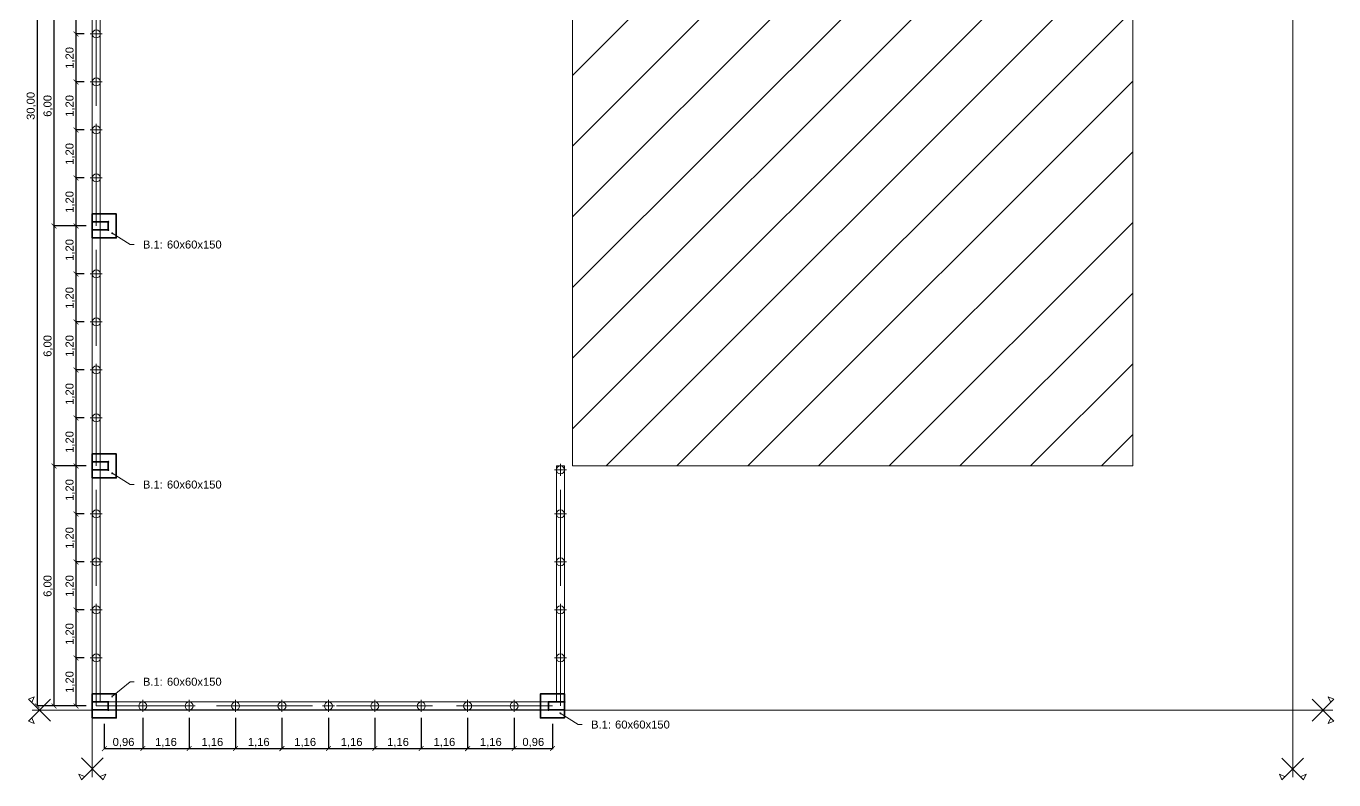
# Model space of a CAD drawing. Header units: millimetres. Extents: x 11 to 1331, y -149 to 22.
# Drawn here: x 663.71 to 696.39, y -15.54 to 3.31 of the extents above; entities that cross this region are included whole.
import ezdxf
from ezdxf import colors
from ezdxf.entities.mleader import LeaderData, LeaderLine
from ezdxf.math import Vec2, Vec3

# ---------------------------------------------------------------- set-up
doc = ezdxf.new("R2010")
doc.units = ezdxf.units.MM
doc.header["$LTSCALE"] = 0.1
doc.header["$MEASUREMENT"] = 0
doc.header["$PDMODE"] = 3
doc.header["$PDSIZE"] = 0.1
doc.linetypes.add('ACAD_ISO02W100', pattern=[15, 12, -3])
doc.layers.get('DEFPOINTS').update_dxf_attribs({"color": 1})
for name, color, linetype, lineweight in [('00_EST_Columna', 3, 'Continuous', 35), ('00_EST_Cotas', 6, 'Continuous', 9), ('00_EST_EJE VIGA ENCADENADO', 4, 'ACAD_ISO02W100', 9), ('00_EST_Ejes', 1, 'Continuous', 9), ('00_EST_FUNDACION', 2, 'Continuous', 35), ('00_EST_MAMPOSTERIA', 7, 'Continuous', 20), ('00_EST_PILOTINES', 2, 'Continuous', 20), ('00_EST_TEXTO', 6, 'Continuous', 9)]:
    doc.layers.add(name, color=color, linetype=linetype, lineweight=lineweight)
doc.layers.add('00_EST_EXISTENTE', color=8, linetype='Continuous', lineweight=20, transparency=0.5)
doc.styles.add('Arial20', font='arial.ttf', dxfattribs={"height": 0.2})
doc.dimstyles.new('Cota 1-100-Andres', dxfattribs={"dimtxt": 0.2, "dimasz": 0.12, "dimexe": 0.012, "dimexo": 0.15, "dimgap": 0.025, "dimtad": 1, "dimzin": 0, "dimtxsty": 'Arial20', "dimblk1": 'ARCHTICK', "dimblk2": 'ARCHTICK', "dimsah": 1, "dimcen": 0.09, "dimclrd": 256, "dimclre": 256, "dimclrt": 256, "dimazin": 0, "dimtfac": 1, "dimtofl": 0, "dimtmove": 0, "dimatfit": 3, "dimldrblk": 'ARCHTICK', "dimfxl": 1, "dimtolj": 1, "dimtzin": 0, "dimarcsym": 0})

# ---------------------------------------------------------------- blocks, each defined once
blk = doc.blocks.new('Columna')
at = {"layer": '00_EST_Columna'}
blk.add_lwpolyline([(665.363, -13.588), (665.763, -13.588), (665.763, -13.788), (665.363, -13.788)], close=True, dxfattribs=at)
for centre in [(665.363, -13.588), (665.763, -13.588), (665.363, -13.788), (665.763, -13.788)]:
    blk.add_circle(centre, 0.01, dxfattribs=at)
blk = doc.blocks.new('_DotSmall')
at = {"color": 0, "linetype": 'ByBlock', "const_width": 0.5}
blk.add_lwpolyline([(-0.0625, 0, 1), (0.0625, 0, 1)], format="xyb", close=True, dxfattribs=at)
blk = doc.blocks.new('_ARCHTICK')
at = {"color": 0, "linetype": 'ByBlock', "const_width": 0.15}
blk.add_lwpolyline([(-0.5, -0.5), (0.5, 0.5)], dxfattribs=at)
blk = doc.blocks.new('*D148')
at = {"layer": '00_EST_Cotas', "lineweight": -2, "transparency": 16777216}
for p, q in [((666.623, -13.988), (666.623, -14.764)), ((665.663, -14.138), (665.663, -14.764)), ((665.663, -14.752), (666.623, -14.752))]:
    blk.add_line(p, q, dxfattribs=at)
at = {"layer": 'DEFPOINTS', "color": 0, "transparency": 16777216}
for p in [(665.663, -13.988), (666.623, -13.838), (666.623, -14.752)]:
    blk.add_point(p, dxfattribs=at)
at = {"layer": '00_EST_Cotas', "lineweight": -2, "transparency": 16777216, "xscale": 0.12, "yscale": 0.12, "zscale": 0.12, "rotation": 180}
blk.add_blockref('_ARCHTICK', (665.663, -14.752), dxfattribs=at)
at = {"layer": '00_EST_Cotas', "lineweight": -2, "transparency": 16777216, "xscale": 0.12, "yscale": 0.12, "zscale": 0.12}
blk.add_blockref('_ARCHTICK', (666.623, -14.752), dxfattribs=at)
at = {"layer": '00_EST_Cotas', "transparency": 16777216, "insert": (666.143, -14.606), "char_height": 0.2, "attachment_point": 5, "style": 'Arial20'}
blk.add_mtext('\\A1;0,96', dxfattribs=at)
blk = doc.blocks.new('*D149')
at = {"layer": '00_EST_Cotas', "lineweight": -2, "transparency": 16777216}
for p, q in [((666.623, -13.988), (666.623, -14.764)), ((667.783, -13.988), (667.783, -14.764)), ((666.623, -14.752), (667.783, -14.752))]:
    blk.add_line(p, q, dxfattribs=at)
at = {"layer": 'DEFPOINTS', "color": 0, "transparency": 16777216}
for p in [(666.623, -13.838), (667.783, -13.838), (667.783, -14.752)]:
    blk.add_point(p, dxfattribs=at)
at = {"layer": '00_EST_Cotas', "lineweight": -2, "transparency": 16777216, "xscale": 0.12, "yscale": 0.12, "zscale": 0.12, "rotation": 180}
blk.add_blockref('_ARCHTICK', (666.623, -14.752), dxfattribs=at)
at = {"layer": '00_EST_Cotas', "lineweight": -2, "transparency": 16777216, "xscale": 0.12, "yscale": 0.12, "zscale": 0.12}
blk.add_blockref('_ARCHTICK', (667.783, -14.752), dxfattribs=at)
at = {"layer": '00_EST_Cotas', "transparency": 16777216, "insert": (667.203, -14.606), "char_height": 0.2, "attachment_point": 5, "style": 'Arial20'}
blk.add_mtext('\\A1;1,16', dxfattribs=at)
blk = doc.blocks.new('*D150')
at = {"layer": '00_EST_Cotas', "lineweight": -2, "transparency": 16777216}
for p, q in [((667.783, -13.988), (667.783, -14.764)), ((668.943, -13.988), (668.943, -14.764)), ((667.783, -14.752), (668.943, -14.752))]:
    blk.add_line(p, q, dxfattribs=at)
at = {"layer": 'DEFPOINTS', "color": 0, "transparency": 16777216}
for p in [(667.783, -13.838), (668.943, -13.838), (668.943, -14.752)]:
    blk.add_point(p, dxfattribs=at)
at = {"layer": '00_EST_Cotas', "lineweight": -2, "transparency": 16777216, "xscale": 0.12, "yscale": 0.12, "zscale": 0.12, "rotation": 180}
blk.add_blockref('_ARCHTICK', (667.783, -14.752), dxfattribs=at)
at = {"layer": '00_EST_Cotas', "lineweight": -2, "transparency": 16777216, "xscale": 0.12, "yscale": 0.12, "zscale": 0.12}
blk.add_blockref('_ARCHTICK', (668.943, -14.752), dxfattribs=at)
at = {"layer": '00_EST_Cotas', "transparency": 16777216, "insert": (668.363, -14.606), "char_height": 0.2, "attachment_point": 5, "style": 'Arial20'}
blk.add_mtext('\\A1;1,16', dxfattribs=at)
blk = doc.blocks.new('*D151')
at = {"layer": '00_EST_Cotas', "lineweight": -2, "transparency": 16777216}
for p, q in [((668.943, -13.988), (668.943, -14.764)), ((670.103, -13.988), (670.103, -14.764)), ((668.943, -14.752), (670.103, -14.752))]:
    blk.add_line(p, q, dxfattribs=at)
at = {"layer": 'DEFPOINTS', "color": 0, "transparency": 16777216}
for p in [(668.943, -13.838), (670.103, -13.838), (670.103, -14.752)]:
    blk.add_point(p, dxfattribs=at)
at = {"layer": '00_EST_Cotas', "lineweight": -2, "transparency": 16777216, "xscale": 0.12, "yscale": 0.12, "zscale": 0.12, "rotation": 180}
blk.add_blockref('_ARCHTICK', (668.943, -14.752), dxfattribs=at)
at = {"layer": '00_EST_Cotas', "lineweight": -2, "transparency": 16777216, "xscale": 0.12, "yscale": 0.12, "zscale": 0.12}
blk.add_blockref('_ARCHTICK', (670.103, -14.752), dxfattribs=at)
at = {"layer": '00_EST_Cotas', "transparency": 16777216, "insert": (669.523, -14.606), "char_height": 0.2, "attachment_point": 5, "style": 'Arial20'}
blk.add_mtext('\\A1;1,16', dxfattribs=at)
blk = doc.blocks.new('*D152')
at = {"layer": '00_EST_Cotas', "lineweight": -2, "transparency": 16777216}
for p, q in [((670.103, -13.988), (670.103, -14.764)), ((671.263, -13.988), (671.263, -14.764)), ((670.103, -14.752), (671.263, -14.752))]:
    blk.add_line(p, q, dxfattribs=at)
at = {"layer": 'DEFPOINTS', "color": 0, "transparency": 16777216}
for p in [(670.103, -13.838), (671.263, -13.838), (671.263, -14.752)]:
    blk.add_point(p, dxfattribs=at)
at = {"layer": '00_EST_Cotas', "lineweight": -2, "transparency": 16777216, "xscale": 0.12, "yscale": 0.12, "zscale": 0.12, "rotation": 180}
blk.add_blockref('_ARCHTICK', (670.103, -14.752), dxfattribs=at)
at = {"layer": '00_EST_Cotas', "lineweight": -2, "transparency": 16777216, "xscale": 0.12, "yscale": 0.12, "zscale": 0.12}
blk.add_blockref('_ARCHTICK', (671.263, -14.752), dxfattribs=at)
at = {"layer": '00_EST_Cotas', "transparency": 16777216, "insert": (670.683, -14.606), "char_height": 0.2, "attachment_point": 5, "style": 'Arial20'}
blk.add_mtext('\\A1;1,16', dxfattribs=at)
blk = doc.blocks.new('*D153')
at = {"layer": '00_EST_Cotas', "lineweight": -2, "transparency": 16777216}
for p, q in [((671.263, -13.988), (671.263, -14.764)), ((672.423, -13.988), (672.423, -14.764)), ((671.263, -14.752), (672.423, -14.752))]:
    blk.add_line(p, q, dxfattribs=at)
at = {"layer": 'DEFPOINTS', "color": 0, "transparency": 16777216}
for p in [(671.263, -13.838), (672.423, -13.838), (672.423, -14.752)]:
    blk.add_point(p, dxfattribs=at)
at = {"layer": '00_EST_Cotas', "lineweight": -2, "transparency": 16777216, "xscale": 0.12, "yscale": 0.12, "zscale": 0.12, "rotation": 180}
blk.add_blockref('_ARCHTICK', (671.263, -14.752), dxfattribs=at)
at = {"layer": '00_EST_Cotas', "lineweight": -2, "transparency": 16777216, "xscale": 0.12, "yscale": 0.12, "zscale": 0.12}
blk.add_blockref('_ARCHTICK', (672.423, -14.752), dxfattribs=at)
at = {"layer": '00_EST_Cotas', "transparency": 16777216, "insert": (671.843, -14.606), "char_height": 0.2, "attachment_point": 5, "style": 'Arial20'}
blk.add_mtext('\\A1;1,16', dxfattribs=at)
blk = doc.blocks.new('*D154')
at = {"layer": '00_EST_Cotas', "lineweight": -2, "transparency": 16777216}
for p, q in [((672.423, -13.988), (672.423, -14.764)), ((673.583, -13.988), (673.583, -14.764)), ((672.423, -14.752), (673.583, -14.752))]:
    blk.add_line(p, q, dxfattribs=at)
at = {"layer": 'DEFPOINTS', "color": 0, "transparency": 16777216}
for p in [(672.423, -13.838), (673.583, -13.838), (673.583, -14.752)]:
    blk.add_point(p, dxfattribs=at)
at = {"layer": '00_EST_Cotas', "lineweight": -2, "transparency": 16777216, "xscale": 0.12, "yscale": 0.12, "zscale": 0.12, "rotation": 180}
blk.add_blockref('_ARCHTICK', (672.423, -14.752), dxfattribs=at)
at = {"layer": '00_EST_Cotas', "lineweight": -2, "transparency": 16777216, "xscale": 0.12, "yscale": 0.12, "zscale": 0.12}
blk.add_blockref('_ARCHTICK', (673.583, -14.752), dxfattribs=at)
at = {"layer": '00_EST_Cotas', "transparency": 16777216, "insert": (673.003, -14.606), "char_height": 0.2, "attachment_point": 5, "style": 'Arial20'}
blk.add_mtext('\\A1;1,16', dxfattribs=at)
blk = doc.blocks.new('*D155')
at = {"layer": '00_EST_Cotas', "lineweight": -2, "transparency": 16777216}
for p, q in [((673.583, -13.988), (673.583, -14.764)), ((674.743, -13.988), (674.743, -14.764)), ((673.583, -14.752), (674.743, -14.752))]:
    blk.add_line(p, q, dxfattribs=at)
at = {"layer": 'DEFPOINTS', "color": 0, "transparency": 16777216}
for p in [(673.583, -13.838), (674.743, -13.838), (674.743, -14.752)]:
    blk.add_point(p, dxfattribs=at)
at = {"layer": '00_EST_Cotas', "lineweight": -2, "transparency": 16777216, "xscale": 0.12, "yscale": 0.12, "zscale": 0.12, "rotation": 180}
blk.add_blockref('_ARCHTICK', (673.583, -14.752), dxfattribs=at)
at = {"layer": '00_EST_Cotas', "lineweight": -2, "transparency": 16777216, "xscale": 0.12, "yscale": 0.12, "zscale": 0.12}
blk.add_blockref('_ARCHTICK', (674.743, -14.752), dxfattribs=at)
at = {"layer": '00_EST_Cotas', "transparency": 16777216, "insert": (674.163, -14.606), "char_height": 0.2, "attachment_point": 5, "style": 'Arial20'}
blk.add_mtext('\\A1;1,16', dxfattribs=at)
blk = doc.blocks.new('*D156')
at = {"layer": '00_EST_Cotas', "lineweight": -2, "transparency": 16777216}
for p, q in [((674.743, -13.988), (674.743, -14.764)), ((675.903, -13.988), (675.903, -14.764)), ((674.743, -14.752), (675.903, -14.752))]:
    blk.add_line(p, q, dxfattribs=at)
at = {"layer": 'DEFPOINTS', "color": 0, "transparency": 16777216}
for p in [(674.743, -13.838), (675.903, -13.838), (675.903, -14.752)]:
    blk.add_point(p, dxfattribs=at)
at = {"layer": '00_EST_Cotas', "lineweight": -2, "transparency": 16777216, "xscale": 0.12, "yscale": 0.12, "zscale": 0.12, "rotation": 180}
blk.add_blockref('_ARCHTICK', (674.743, -14.752), dxfattribs=at)
at = {"layer": '00_EST_Cotas', "lineweight": -2, "transparency": 16777216, "xscale": 0.12, "yscale": 0.12, "zscale": 0.12}
blk.add_blockref('_ARCHTICK', (675.903, -14.752), dxfattribs=at)
at = {"layer": '00_EST_Cotas', "transparency": 16777216, "insert": (675.323, -14.606), "char_height": 0.2, "attachment_point": 5, "style": 'Arial20'}
blk.add_mtext('\\A1;1,16', dxfattribs=at)
blk = doc.blocks.new('*D157')
at = {"layer": '00_EST_Cotas', "lineweight": -2, "transparency": 16777216}
for p, q in [((675.903, -13.988), (675.903, -14.764)), ((676.863, -14.138), (676.863, -14.764)), ((675.903, -14.752), (676.863, -14.752))]:
    blk.add_line(p, q, dxfattribs=at)
at = {"layer": 'DEFPOINTS', "color": 0, "transparency": 16777216}
for p in [(675.903, -13.838), (676.863, -13.988), (676.863, -14.752)]:
    blk.add_point(p, dxfattribs=at)
at = {"layer": '00_EST_Cotas', "lineweight": -2, "transparency": 16777216, "xscale": 0.12, "yscale": 0.12, "zscale": 0.12, "rotation": 180}
blk.add_blockref('_ARCHTICK', (675.903, -14.752), dxfattribs=at)
at = {"layer": '00_EST_Cotas', "lineweight": -2, "transparency": 16777216, "xscale": 0.12, "yscale": 0.12, "zscale": 0.12}
blk.add_blockref('_ARCHTICK', (676.863, -14.752), dxfattribs=at)
at = {"layer": '00_EST_Cotas', "transparency": 16777216, "insert": (676.383, -14.606), "char_height": 0.2, "attachment_point": 5, "style": 'Arial20'}
blk.add_mtext('\\A1;0,96', dxfattribs=at)
blk = doc.blocks.new('*D160')
at = {"layer": '00_EST_Cotas', "lineweight": -2, "transparency": 16777216}
for p, q in [((665.163, -12.488), (664.945, -12.488)), ((664.957, -13.688), (664.957, -12.488)), ((665.213, -13.688), (664.945, -13.688))]:
    blk.add_line(p, q, dxfattribs=at)
at = {"layer": 'DEFPOINTS', "color": 0, "transparency": 16777216}
for p in [(664.957, -12.488), (665.313, -12.488), (665.363, -13.688)]:
    blk.add_point(p, dxfattribs=at)
at = {"layer": '00_EST_Cotas', "lineweight": -2, "transparency": 16777216, "xscale": 0.12, "yscale": 0.12, "zscale": 0.12}
for p, rotation in [((664.957, -12.488), 90), ((664.957, -13.688), 270)]:
    blk.add_blockref('_ARCHTICK', p, dxfattribs=dict(at, rotation=rotation))
at = {"layer": '00_EST_Cotas', "transparency": 16777216, "insert": (664.812, -13.088), "char_height": 0.2, "attachment_point": 5, "rotation": 90, "style": 'Arial20'}
blk.add_mtext('\\A1;1,20', dxfattribs=at)
blk = doc.blocks.new('*D161')
at = {"layer": '00_EST_Cotas', "lineweight": -2, "transparency": 16777216}
for p, q in [((665.163, -11.288), (664.945, -11.288)), ((664.957, -12.488), (664.957, -11.288)), ((665.163, -12.488), (664.945, -12.488))]:
    blk.add_line(p, q, dxfattribs=at)
at = {"layer": 'DEFPOINTS', "color": 0, "transparency": 16777216}
for p in [(664.957, -11.288), (665.313, -11.288), (665.313, -12.488)]:
    blk.add_point(p, dxfattribs=at)
at = {"layer": '00_EST_Cotas', "lineweight": -2, "transparency": 16777216, "xscale": 0.12, "yscale": 0.12, "zscale": 0.12}
for p, rotation in [((664.957, -11.288), 90), ((664.957, -12.488), 270)]:
    blk.add_blockref('_ARCHTICK', p, dxfattribs=dict(at, rotation=rotation))
at = {"layer": '00_EST_Cotas', "transparency": 16777216, "insert": (664.812, -11.888), "char_height": 0.2, "attachment_point": 5, "rotation": 90, "style": 'Arial20'}
blk.add_mtext('\\A1;1,20', dxfattribs=at)
blk = doc.blocks.new('*D162')
at = {"layer": '00_EST_Cotas', "lineweight": -2, "transparency": 16777216}
for p, q in [((665.163, -10.088), (664.945, -10.088)), ((664.957, -11.288), (664.957, -10.088)), ((665.163, -11.288), (664.945, -11.288))]:
    blk.add_line(p, q, dxfattribs=at)
at = {"layer": 'DEFPOINTS', "color": 0, "transparency": 16777216}
for p in [(664.957, -10.088), (665.313, -10.088), (665.313, -11.288)]:
    blk.add_point(p, dxfattribs=at)
at = {"layer": '00_EST_Cotas', "lineweight": -2, "transparency": 16777216, "xscale": 0.12, "yscale": 0.12, "zscale": 0.12}
for p, rotation in [((664.957, -10.088), 90), ((664.957, -11.288), 270)]:
    blk.add_blockref('_ARCHTICK', p, dxfattribs=dict(at, rotation=rotation))
at = {"layer": '00_EST_Cotas', "transparency": 16777216, "insert": (664.812, -10.688), "char_height": 0.2, "attachment_point": 5, "rotation": 90, "style": 'Arial20'}
blk.add_mtext('\\A1;1,20', dxfattribs=at)
blk = doc.blocks.new('*D163')
at = {"layer": '00_EST_Cotas', "lineweight": -2, "transparency": 16777216}
for p, q in [((665.163, -8.888), (664.945, -8.888)), ((664.957, -10.088), (664.957, -8.888)), ((665.163, -10.088), (664.945, -10.088))]:
    blk.add_line(p, q, dxfattribs=at)
at = {"layer": 'DEFPOINTS', "color": 0, "transparency": 16777216}
for p in [(664.957, -8.888), (665.313, -8.888), (665.313, -10.088)]:
    blk.add_point(p, dxfattribs=at)
at = {"layer": '00_EST_Cotas', "lineweight": -2, "transparency": 16777216, "xscale": 0.12, "yscale": 0.12, "zscale": 0.12}
for p, rotation in [((664.957, -8.888), 90), ((664.957, -10.088), 270)]:
    blk.add_blockref('_ARCHTICK', p, dxfattribs=dict(at, rotation=rotation))
at = {"layer": '00_EST_Cotas', "transparency": 16777216, "insert": (664.812, -9.488), "char_height": 0.2, "attachment_point": 5, "rotation": 90, "style": 'Arial20'}
blk.add_mtext('\\A1;1,20', dxfattribs=at)
blk = doc.blocks.new('*D164')
at = {"layer": '00_EST_Cotas', "lineweight": -2, "transparency": 16777216}
for p, q in [((665.213, -7.688), (664.945, -7.688)), ((664.957, -8.888), (664.957, -7.688)), ((665.163, -8.888), (664.945, -8.888))]:
    blk.add_line(p, q, dxfattribs=at)
at = {"layer": 'DEFPOINTS', "color": 0, "transparency": 16777216}
for p in [(664.957, -7.688), (665.363, -7.688), (665.313, -8.888)]:
    blk.add_point(p, dxfattribs=at)
at = {"layer": '00_EST_Cotas', "lineweight": -2, "transparency": 16777216, "xscale": 0.12, "yscale": 0.12, "zscale": 0.12}
for p, rotation in [((664.957, -7.688), 90), ((664.957, -8.888), 270)]:
    blk.add_blockref('_ARCHTICK', p, dxfattribs=dict(at, rotation=rotation))
at = {"layer": '00_EST_Cotas', "transparency": 16777216, "insert": (664.812, -8.288), "char_height": 0.2, "attachment_point": 5, "rotation": 90, "style": 'Arial20'}
blk.add_mtext('\\A1;1,20', dxfattribs=at)
blk = doc.blocks.new('*D166')
at = {"layer": '00_EST_Cotas', "lineweight": -2, "transparency": 16777216}
for p, q in [((665.163, -6.488), (664.945, -6.488)), ((664.957, -7.688), (664.957, -6.488)), ((665.213, -7.688), (664.945, -7.688))]:
    blk.add_line(p, q, dxfattribs=at)
at = {"layer": 'DEFPOINTS', "color": 0, "transparency": 16777216}
for p in [(664.957, -6.488), (665.313, -6.488), (665.363, -7.688)]:
    blk.add_point(p, dxfattribs=at)
at = {"layer": '00_EST_Cotas', "lineweight": -2, "transparency": 16777216, "xscale": 0.12, "yscale": 0.12, "zscale": 0.12}
for p, rotation in [((664.957, -6.488), 90), ((664.957, -7.688), 270)]:
    blk.add_blockref('_ARCHTICK', p, dxfattribs=dict(at, rotation=rotation))
at = {"layer": '00_EST_Cotas', "transparency": 16777216, "insert": (664.812, -7.088), "char_height": 0.2, "attachment_point": 5, "rotation": 90, "style": 'Arial20'}
blk.add_mtext('\\A1;1,20', dxfattribs=at)
blk = doc.blocks.new('*D167')
at = {"layer": '00_EST_Cotas', "lineweight": -2, "transparency": 16777216}
for p, q in [((665.163, -5.288), (664.945, -5.288)), ((664.957, -6.488), (664.957, -5.288)), ((665.163, -6.488), (664.945, -6.488))]:
    blk.add_line(p, q, dxfattribs=at)
at = {"layer": 'DEFPOINTS', "color": 0, "transparency": 16777216}
for p in [(664.957, -5.288), (665.313, -5.288), (665.313, -6.488)]:
    blk.add_point(p, dxfattribs=at)
at = {"layer": '00_EST_Cotas', "lineweight": -2, "transparency": 16777216, "xscale": 0.12, "yscale": 0.12, "zscale": 0.12}
for p, rotation in [((664.957, -5.288), 90), ((664.957, -6.488), 270)]:
    blk.add_blockref('_ARCHTICK', p, dxfattribs=dict(at, rotation=rotation))
at = {"layer": '00_EST_Cotas', "transparency": 16777216, "insert": (664.812, -5.888), "char_height": 0.2, "attachment_point": 5, "rotation": 90, "style": 'Arial20'}
blk.add_mtext('\\A1;1,20', dxfattribs=at)
blk = doc.blocks.new('*D168')
at = {"layer": '00_EST_Cotas', "lineweight": -2, "transparency": 16777216}
for p, q in [((665.163, -4.088), (664.945, -4.088)), ((664.957, -5.288), (664.957, -4.088)), ((665.163, -5.288), (664.945, -5.288))]:
    blk.add_line(p, q, dxfattribs=at)
at = {"layer": 'DEFPOINTS', "color": 0, "transparency": 16777216}
for p in [(664.957, -4.088), (665.313, -4.088), (665.313, -5.288)]:
    blk.add_point(p, dxfattribs=at)
at = {"layer": '00_EST_Cotas', "lineweight": -2, "transparency": 16777216, "xscale": 0.12, "yscale": 0.12, "zscale": 0.12}
for p, rotation in [((664.957, -4.088), 90), ((664.957, -5.288), 270)]:
    blk.add_blockref('_ARCHTICK', p, dxfattribs=dict(at, rotation=rotation))
at = {"layer": '00_EST_Cotas', "transparency": 16777216, "insert": (664.812, -4.688), "char_height": 0.2, "attachment_point": 5, "rotation": 90, "style": 'Arial20'}
blk.add_mtext('\\A1;1,20', dxfattribs=at)
blk = doc.blocks.new('*D169')
at = {"layer": '00_EST_Cotas', "lineweight": -2, "transparency": 16777216}
for p, q in [((665.163, -2.888), (664.945, -2.888)), ((664.957, -4.088), (664.957, -2.888)), ((665.163, -4.088), (664.945, -4.088))]:
    blk.add_line(p, q, dxfattribs=at)
at = {"layer": 'DEFPOINTS', "color": 0, "transparency": 16777216}
for p in [(664.957, -2.888), (665.313, -2.888), (665.313, -4.088)]:
    blk.add_point(p, dxfattribs=at)
at = {"layer": '00_EST_Cotas', "lineweight": -2, "transparency": 16777216, "xscale": 0.12, "yscale": 0.12, "zscale": 0.12}
for p, rotation in [((664.957, -2.888), 90), ((664.957, -4.088), 270)]:
    blk.add_blockref('_ARCHTICK', p, dxfattribs=dict(at, rotation=rotation))
at = {"layer": '00_EST_Cotas', "transparency": 16777216, "insert": (664.812, -3.488), "char_height": 0.2, "attachment_point": 5, "rotation": 90, "style": 'Arial20'}
blk.add_mtext('\\A1;1,20', dxfattribs=at)
blk = doc.blocks.new('*D170')
at = {"layer": '00_EST_Cotas', "lineweight": -2, "transparency": 16777216}
for p, q in [((665.213, -1.688), (664.945, -1.688)), ((664.957, -2.888), (664.957, -1.688)), ((665.163, -2.888), (664.945, -2.888))]:
    blk.add_line(p, q, dxfattribs=at)
at = {"layer": 'DEFPOINTS', "color": 0, "transparency": 16777216}
for p in [(664.957, -1.688), (665.363, -1.688), (665.313, -2.888)]:
    blk.add_point(p, dxfattribs=at)
at = {"layer": '00_EST_Cotas', "lineweight": -2, "transparency": 16777216, "xscale": 0.12, "yscale": 0.12, "zscale": 0.12}
for p, rotation in [((664.957, -1.688), 90), ((664.957, -2.888), 270)]:
    blk.add_blockref('_ARCHTICK', p, dxfattribs=dict(at, rotation=rotation))
at = {"layer": '00_EST_Cotas', "transparency": 16777216, "insert": (664.812, -2.288), "char_height": 0.2, "attachment_point": 5, "rotation": 90, "style": 'Arial20'}
blk.add_mtext('\\A1;1,20', dxfattribs=at)
blk = doc.blocks.new('*D171')
at = {"layer": '00_EST_Cotas', "lineweight": -2, "transparency": 16777216}
for p, q in [((665.163, -0.488), (664.945, -0.488)), ((664.957, -1.688), (664.957, -0.488)), ((665.213, -1.688), (664.945, -1.688))]:
    blk.add_line(p, q, dxfattribs=at)
at = {"layer": 'DEFPOINTS', "color": 0, "transparency": 16777216}
for p in [(664.957, -0.488), (665.313, -0.488), (665.363, -1.688)]:
    blk.add_point(p, dxfattribs=at)
at = {"layer": '00_EST_Cotas', "lineweight": -2, "transparency": 16777216, "xscale": 0.12, "yscale": 0.12, "zscale": 0.12}
for p, rotation in [((664.957, -0.488), 90), ((664.957, -1.688), 270)]:
    blk.add_blockref('_ARCHTICK', p, dxfattribs=dict(at, rotation=rotation))
at = {"layer": '00_EST_Cotas', "transparency": 16777216, "insert": (664.812, -1.088), "char_height": 0.2, "attachment_point": 5, "rotation": 90, "style": 'Arial20'}
blk.add_mtext('\\A1;1,20', dxfattribs=at)
blk = doc.blocks.new('*D172')
at = {"layer": '00_EST_Cotas', "lineweight": -2, "transparency": 16777216}
for p, q in [((665.163, 0.712), (664.945, 0.712)), ((664.957, -0.488), (664.957, 0.712)), ((665.163, -0.488), (664.945, -0.488))]:
    blk.add_line(p, q, dxfattribs=at)
at = {"layer": 'DEFPOINTS', "color": 0, "transparency": 16777216}
for p in [(664.957, 0.712), (665.313, 0.712), (665.313, -0.488)]:
    blk.add_point(p, dxfattribs=at)
at = {"layer": '00_EST_Cotas', "lineweight": -2, "transparency": 16777216, "xscale": 0.12, "yscale": 0.12, "zscale": 0.12}
for p, rotation in [((664.957, 0.712), 90), ((664.957, -0.488), 270)]:
    blk.add_blockref('_ARCHTICK', p, dxfattribs=dict(at, rotation=rotation))
at = {"layer": '00_EST_Cotas', "transparency": 16777216, "insert": (664.812, 0.112), "char_height": 0.2, "attachment_point": 5, "rotation": 90, "style": 'Arial20'}
blk.add_mtext('\\A1;1,20', dxfattribs=at)
blk = doc.blocks.new('*D173')
at = {"layer": '00_EST_Cotas', "lineweight": -2, "transparency": 16777216}
for p, q in [((665.163, 1.912), (664.945, 1.912)), ((664.957, 0.712), (664.957, 1.912)), ((665.163, 0.712), (664.945, 0.712))]:
    blk.add_line(p, q, dxfattribs=at)
at = {"layer": 'DEFPOINTS', "color": 0, "transparency": 16777216}
for p in [(664.957, 1.912), (665.313, 1.912), (665.313, 0.712)]:
    blk.add_point(p, dxfattribs=at)
at = {"layer": '00_EST_Cotas', "lineweight": -2, "transparency": 16777216, "xscale": 0.12, "yscale": 0.12, "zscale": 0.12}
for p, rotation in [((664.957, 1.912), 90), ((664.957, 0.712), 270)]:
    blk.add_blockref('_ARCHTICK', p, dxfattribs=dict(at, rotation=rotation))
at = {"layer": '00_EST_Cotas', "transparency": 16777216, "insert": (664.812, 1.312), "char_height": 0.2, "attachment_point": 5, "rotation": 90, "style": 'Arial20'}
blk.add_mtext('\\A1;1,20', dxfattribs=at)
blk = doc.blocks.new('*D174')
at = {"layer": '00_EST_Cotas', "lineweight": -2, "transparency": 16777216}
for p, q in [((665.163, 3.112), (664.945, 3.112)), ((664.957, 1.912), (664.957, 3.112)), ((665.163, 1.912), (664.945, 1.912))]:
    blk.add_line(p, q, dxfattribs=at)
at = {"layer": 'DEFPOINTS', "color": 0, "transparency": 16777216}
for p in [(664.957, 3.112), (665.313, 3.112), (665.313, 1.912)]:
    blk.add_point(p, dxfattribs=at)
at = {"layer": '00_EST_Cotas', "lineweight": -2, "transparency": 16777216, "xscale": 0.12, "yscale": 0.12, "zscale": 0.12}
for p, rotation in [((664.957, 3.112), 90), ((664.957, 1.912), 270)]:
    blk.add_blockref('_ARCHTICK', p, dxfattribs=dict(at, rotation=rotation))
at = {"layer": '00_EST_Cotas', "transparency": 16777216, "insert": (664.812, 2.512), "char_height": 0.2, "attachment_point": 5, "rotation": 90, "style": 'Arial20'}
blk.add_mtext('\\A1;1,20', dxfattribs=at)
blk = doc.blocks.new('*D175')
at = {"layer": '00_EST_Cotas', "lineweight": -2, "transparency": 16777216}
for p, q in [((665.213, 4.312), (664.945, 4.312)), ((664.957, 3.112), (664.957, 4.312)), ((665.163, 3.112), (664.945, 3.112))]:
    blk.add_line(p, q, dxfattribs=at)
at = {"layer": 'DEFPOINTS', "color": 0, "transparency": 16777216}
for p in [(664.957, 4.312), (665.363, 4.312), (665.313, 3.112)]:
    blk.add_point(p, dxfattribs=at)
at = {"layer": '00_EST_Cotas', "lineweight": -2, "transparency": 16777216, "xscale": 0.12, "yscale": 0.12, "zscale": 0.12}
for p, rotation in [((664.957, 4.312), 90), ((664.957, 3.112), 270)]:
    blk.add_blockref('_ARCHTICK', p, dxfattribs=dict(at, rotation=rotation))
at = {"layer": '00_EST_Cotas', "transparency": 16777216, "insert": (664.812, 3.712), "char_height": 0.2, "attachment_point": 5, "rotation": 90, "style": 'Arial20'}
blk.add_mtext('\\A1;1,20', dxfattribs=at)
blk = doc.blocks.new('*D197')
at = {"layer": '00_EST_Cotas', "lineweight": -2, "transparency": 16777216}
for p, q in [((665.213, -7.688), (664.395, -7.688)), ((664.407, -13.688), (664.407, -7.688)), ((665.213, -13.688), (664.395, -13.688))]:
    blk.add_line(p, q, dxfattribs=at)
at = {"layer": 'DEFPOINTS', "color": 0, "transparency": 16777216}
for p in [(664.407, -7.688), (665.363, -7.688), (665.363, -13.688)]:
    blk.add_point(p, dxfattribs=at)
at = {"layer": '00_EST_Cotas', "lineweight": -2, "transparency": 16777216, "xscale": 0.12, "yscale": 0.12, "zscale": 0.12}
for p, rotation in [((664.407, -7.688), 90), ((664.407, -13.688), 270)]:
    blk.add_blockref('_ARCHTICK', p, dxfattribs=dict(at, rotation=rotation))
at = {"layer": '00_EST_Cotas', "transparency": 16777216, "insert": (664.262, -10.688), "char_height": 0.2, "attachment_point": 5, "rotation": 90, "style": 'Arial20'}
blk.add_mtext('\\A1;6,00', dxfattribs=at)
blk = doc.blocks.new('*D198')
at = {"layer": '00_EST_Cotas', "lineweight": -2, "transparency": 16777216}
for p, q in [((665.213, -1.688), (664.395, -1.688)), ((664.407, -7.688), (664.407, -1.688)), ((665.213, -7.688), (664.395, -7.688))]:
    blk.add_line(p, q, dxfattribs=at)
at = {"layer": 'DEFPOINTS', "color": 0, "transparency": 16777216}
for p in [(664.407, -1.688), (665.363, -1.688), (665.363, -7.688)]:
    blk.add_point(p, dxfattribs=at)
at = {"layer": '00_EST_Cotas', "lineweight": -2, "transparency": 16777216, "xscale": 0.12, "yscale": 0.12, "zscale": 0.12}
for p, rotation in [((664.407, -1.688), 90), ((664.407, -7.688), 270)]:
    blk.add_blockref('_ARCHTICK', p, dxfattribs=dict(at, rotation=rotation))
at = {"layer": '00_EST_Cotas', "transparency": 16777216, "insert": (664.262, -4.688), "char_height": 0.2, "attachment_point": 5, "rotation": 90, "style": 'Arial20'}
blk.add_mtext('\\A1;6,00', dxfattribs=at)
blk = doc.blocks.new('*D199')
at = {"layer": '00_EST_Cotas', "lineweight": -2, "transparency": 16777216}
for p, q in [((665.213, 4.312), (664.395, 4.312)), ((664.407, -1.688), (664.407, 4.312)), ((665.213, -1.688), (664.395, -1.688))]:
    blk.add_line(p, q, dxfattribs=at)
at = {"layer": 'DEFPOINTS', "color": 0, "transparency": 16777216}
for p in [(664.407, 4.312), (665.363, 4.312), (665.363, -1.688)]:
    blk.add_point(p, dxfattribs=at)
at = {"layer": '00_EST_Cotas', "lineweight": -2, "transparency": 16777216, "xscale": 0.12, "yscale": 0.12, "zscale": 0.12}
for p, rotation in [((664.407, 4.312), 90), ((664.407, -1.688), 270)]:
    blk.add_blockref('_ARCHTICK', p, dxfattribs=dict(at, rotation=rotation))
at = {"layer": '00_EST_Cotas', "transparency": 16777216, "insert": (664.262, 1.312), "char_height": 0.2, "attachment_point": 5, "rotation": 90, "style": 'Arial20'}
blk.add_mtext('\\A1;6,00', dxfattribs=at)
blk = doc.blocks.new('*D202')
at = {"layer": '00_EST_Cotas', "lineweight": -2, "transparency": 16777216}
for p, q in [((665.213, 16.312), (663.974, 16.312)), ((663.986, 16.312), (663.986, -13.688)), ((665.213, -13.688), (663.974, -13.688))]:
    blk.add_line(p, q, dxfattribs=at)
at = {"layer": 'DEFPOINTS', "color": 0, "transparency": 16777216}
for p in [(665.363, 16.312), (663.986, -13.688), (665.363, -13.688)]:
    blk.add_point(p, dxfattribs=at)
at = {"layer": '00_EST_Cotas', "lineweight": -2, "transparency": 16777216, "xscale": 0.12, "yscale": 0.12, "zscale": 0.12}
for p, rotation in [((663.986, 16.312), 90), ((663.986, -13.688), 270)]:
    blk.add_blockref('_ARCHTICK', p, dxfattribs=dict(at, rotation=rotation))
at = {"layer": '00_EST_Cotas', "transparency": 16777216, "insert": (663.841, 1.312), "char_height": 0.2, "attachment_point": 5, "rotation": 90, "style": 'Arial20'}
blk.add_mtext('\\A1;30,00', dxfattribs=at)

msp = doc.modelspace()

# ---------------------------------------------------------------- hatches: boundary and pattern name
at = {"layer": '00_EST_EXISTENTE', "true_color": 0x9b9897, "transparency": 33554559}
h = msp.add_hatch(dxfattribs=at)
h.set_pattern_fill('ANSI31', color=253, scale=10)
h.paths.add_polyline_path([(691.363, 16.312), (677.363, 16.312), (677.363, -7.688), (691.363, -7.688)])
h.paths.add_polyline_path([(683.371, 3.803), (685.878, 3.803), (685.878, 4.215), (683.371, 4.215)], flags=24)

# ---------------------------------------------------------------- linework, layer by layer
at = {"layer": '00_EST_EJE VIGA ENCADENADO', "ltscale": 2}
for p, q in [((665.463, -13.688), (665.463, 16.312)), ((677.063, -13.688), (677.063, -7.688)), ((665.463, -13.688), (677.063, -13.688))]:
    msp.add_line(p, q, dxfattribs=at)
at = {"layer": '00_EST_Ejes'}
for p, q in [((665.363, -15.472), (665.363, 22.312)), ((695.363, -15.472), (695.363, 22.312)), ((665.313, 3.112), (665.613, 3.112)), ((665.463, 3.262), (665.463, 2.962)), ((665.463, 2.062), (665.463, 1.762)), ((665.313, 1.912), (665.613, 1.912)), ((665.313, 0.712), (665.613, 0.712)), ((665.463, 0.862), (665.463, 0.562)), ((665.313, -0.488), (665.613, -0.488)), ((665.463, -0.338), (665.463, -0.638)), ((665.313, -2.888), (665.613, -2.888)), ((665.463, -2.738), (665.463, -3.038)), ((665.313, -4.088), (665.613, -4.088)), ((665.463, -3.938), (665.463, -4.238)), ((665.463, -5.138), (665.463, -5.438)), ((665.313, -5.288), (665.613, -5.288)), ((665.313, -6.488), (665.613, -6.488)), ((665.463, -6.338), (665.463, -6.638)), ((677.213, -7.788), (676.913, -7.788)), ((677.063, -7.638), (677.063, -7.938)), ((665.463, -8.738), (665.463, -9.038)), ((677.063, -8.738), (677.063, -9.038)), ((665.313, -8.888), (665.613, -8.888)), ((677.213, -8.888), (676.913, -8.888)), ((665.313, -10.088), (665.613, -10.088)), ((665.463, -9.938), (665.463, -10.238)), ((677.213, -10.088), (676.913, -10.088)), ((677.063, -9.938), (677.063, -10.238)), ((665.313, -11.288), (665.613, -11.288)), ((665.463, -11.138), (665.463, -11.438)), ((677.213, -11.288), (676.913, -11.288)), ((677.063, -11.138), (677.063, -11.438)), ((665.463, -12.338), (665.463, -12.638)), ((677.063, -12.338), (677.063, -12.638)), ((665.313, -12.488), (665.613, -12.488)), ((677.213, -12.488), (676.913, -12.488)), ((663.77, -13.522), (663.911, -13.46)), ((664.314, -13.522), (663.77, -14.066)), ((664.314, -14.066), (663.77, -13.522)), ((663.849, -13.601), (663.911, -13.46)), ((666.473, -13.688), (666.773, -13.688)), ((666.623, -13.538), (666.623, -13.838)), ((667.633, -13.688), (667.933, -13.688)), ((667.783, -13.538), (667.783, -13.838)), ((668.793, -13.688), (669.093, -13.688)), ((668.943, -13.538), (668.943, -13.838)), ((669.953, -13.688), (670.253, -13.688)), ((670.103, -13.538), (670.103, -13.838)), ((671.113, -13.688), (671.413, -13.688)), ((671.263, -13.538), (671.263, -13.838)), ((672.273, -13.688), (672.573, -13.688)), ((672.423, -13.538), (672.423, -13.838)), ((673.433, -13.688), (673.733, -13.688)), ((673.583, -13.538), (673.583, -13.838)), ((674.593, -13.688), (674.893, -13.688)), ((674.743, -13.538), (674.743, -13.838)), ((675.753, -13.688), (676.053, -13.688)), ((675.903, -13.538), (675.903, -13.838)), ((695.846, -13.522), (696.39, -14.066)), ((695.846, -14.066), (696.39, -13.522)), ((696.39, -13.522), (696.25, -13.46)), ((696.312, -13.601), (696.25, -13.46)), ((663.849, -13.988), (663.911, -14.128)), ((663.863, -13.794), (696.363, -13.794)), ((696.312, -13.988), (696.25, -14.128)), ((663.77, -14.066), (663.911, -14.128)), ((696.39, -14.066), (696.25, -14.128)), ((665.091, -14.988), (665.635, -15.532)), ((665.635, -14.988), (665.091, -15.532)), ((695.635, -14.991), (695.091, -15.535)), ((695.091, -14.991), (695.635, -15.535)), ((665.091, -15.532), (665.029, -15.391)), ((665.17, -15.453), (665.029, -15.391)), ((665.557, -15.453), (665.697, -15.391)), ((665.635, -15.532), (665.697, -15.391)), ((695.091, -15.535), (695.029, -15.395)), ((695.17, -15.457), (695.029, -15.395)), ((695.557, -15.457), (695.697, -15.395)), ((695.635, -15.535), (695.697, -15.395))]:
    msp.add_line(p, q, dxfattribs=at)
at = {"layer": '00_EST_EXISTENTE'}
msp.add_lwpolyline([(677.363, 16.312), (691.363, 16.312), (691.363, -7.688), (677.363, -7.688)], close=True, dxfattribs=at)
at = {"layer": '00_EST_FUNDACION'}
for points in [[(665.363, -1.388), (665.963, -1.388), (665.963, -1.988), (665.363, -1.988)], [(665.363, -7.388), (665.963, -7.388), (665.963, -7.988), (665.363, -7.988)], [(665.363, -13.388), (665.963, -13.388), (665.963, -13.988), (665.363, -13.988)], [(677.163, -13.388), (676.563, -13.388), (676.563, -13.988), (677.163, -13.988)]]:
    msp.add_lwpolyline(points, close=True, dxfattribs=at)
at = {"layer": '00_EST_MAMPOSTERIA'}
for p, q in [((665.363, 16.312), (665.363, -13.788)), ((665.563, 16.112), (665.563, -13.588)), ((676.963, -13.588), (676.963, -7.688)), ((677.163, -7.688), (676.963, -7.688)), ((676.963, -7.788), (677.163, -7.788)), ((677.163, -13.788), (677.163, -7.688)), ((665.563, -13.588), (676.963, -13.588)), ((665.363, -13.788), (677.163, -13.788))]:
    msp.add_line(p, q, dxfattribs=at)
at = {"layer": '00_EST_PILOTINES'}
for centre in [(665.463, 3.112), (665.463, 1.912), (665.463, 0.712), (665.463, -0.488), (665.463, -2.888), (665.463, -4.088), (665.463, -5.288), (665.463, -6.488), (677.063, -7.788), (665.463, -8.888), (677.063, -8.888), (665.463, -10.088), (677.063, -10.088), (665.463, -11.288), (677.063, -11.288), (665.463, -12.488), (677.063, -12.488), (666.623, -13.688), (667.783, -13.688), (668.943, -13.688), (670.103, -13.688), (671.263, -13.688), (672.423, -13.688), (673.583, -13.688), (674.743, -13.688), (675.903, -13.688)]:
    msp.add_circle(centre, 0.1, dxfattribs=at)

# ---------------------------------------------------------------- block references
at = {"layer": '00_EST_Columna'}
for p in [(0, 12), (0, 6), (0, 0), (0, 0)]:
    msp.add_blockref('Columna', p, dxfattribs=at)
at = {"layer": '00_EST_Columna', "xscale": -1}
msp.add_blockref('Columna', (1342.527, 0), dxfattribs=at)

# ---------------------------------------------------------------- dimensions: what is measured, and where the dimension line sits
at = {"layer": '00_EST_Cotas'}
for base, p1, p2, picture, middle in [((663.986, -13.688), (665.363, 16.312), (665.363, -13.688), '*D202', (663.841, 1.312)), ((664.407, -7.688), (665.363, -13.688), (665.363, -7.688), '*D197', (664.262, -10.688))]:
    dim = msp.add_linear_dim(base=base, p1=p1, p2=p2, angle=90, dimstyle='Cota 1-100-Andres', dxfattribs=at)
    dim.commit()
    dim.dimension.update_dxf_attribs({"geometry": picture, "text_midpoint": middle})
for base, p1, p2, picture, middle in [((664.407, 4.312), (665.363, -1.688), (665.363, 4.312), '*D199', (664.262, 1.312)), ((664.957, 4.312), (665.313, 3.112), (665.363, 4.312), '*D175', (664.812, 3.712)), ((664.957, 3.112), (665.313, 1.912), (665.313, 3.112), '*D174', (664.812, 2.512)), ((664.957, 1.912), (665.313, 0.712), (665.313, 1.912), '*D173', (664.812, 1.312)), ((664.957, 0.712), (665.313, -0.488), (665.313, 0.712), '*D172', (664.812, 0.112)), ((664.957, -0.488), (665.363, -1.688), (665.313, -0.488), '*D171', (664.812, -1.088)), ((664.407, -1.688), (665.363, -7.688), (665.363, -1.688), '*D198', (664.262, -4.688)), ((664.957, -1.688), (665.313, -2.888), (665.363, -1.688), '*D170', (664.812, -2.288)), ((664.957, -2.888), (665.313, -4.088), (665.313, -2.888), '*D169', (664.812, -3.488)), ((664.957, -4.088), (665.313, -5.288), (665.313, -4.088), '*D168', (664.812, -4.688)), ((664.957, -5.288), (665.313, -6.488), (665.313, -5.288), '*D167', (664.812, -5.888)), ((664.957, -6.488), (665.363, -7.688), (665.313, -6.488), '*D166', (664.812, -7.088)), ((664.957, -7.688), (665.313, -8.888), (665.363, -7.688), '*D164', (664.812, -8.288)), ((664.957, -8.888), (665.313, -10.088), (665.313, -8.888), '*D163', (664.812, -9.488)), ((664.957, -10.088), (665.313, -11.288), (665.313, -10.088), '*D162', (664.812, -10.688)), ((664.957, -11.288), (665.313, -12.488), (665.313, -11.288), '*D161', (664.812, -11.888)), ((664.957, -12.488), (665.363, -13.688), (665.313, -12.488), '*D160', (664.812, -13.088))]:
    dim = msp.add_linear_dim(base=base, p1=p1, p2=p2, angle=90, dimstyle='Cota 1-100-Andres', override={"dimtmove": 1}, dxfattribs=at)
    dim.commit()
    dim.dimension.update_dxf_attribs({"geometry": picture, "text_midpoint": middle})
for base, p1, p2, picture, middle in [((666.623, -14.752), (665.663, -13.988), (666.623, -13.838), '*D148', (666.143, -14.606)), ((667.783, -14.752), (666.623, -13.838), (667.783, -13.838), '*D149', (667.203, -14.606)), ((668.943, -14.752), (667.783, -13.838), (668.943, -13.838), '*D150', (668.363, -14.606)), ((670.103, -14.752), (668.943, -13.838), (670.103, -13.838), '*D151', (669.523, -14.606)), ((671.263, -14.752), (670.103, -13.838), (671.263, -13.838), '*D152', (670.683, -14.606)), ((672.423, -14.752), (671.263, -13.838), (672.423, -13.838), '*D153', (671.843, -14.606)), ((673.583, -14.752), (672.423, -13.838), (673.583, -13.838), '*D154', (673.003, -14.606)), ((674.743, -14.752), (673.583, -13.838), (674.743, -13.838), '*D155', (674.163, -14.606)), ((675.903, -14.752), (674.743, -13.838), (675.903, -13.838), '*D156', (675.323, -14.606)), ((676.863, -14.752), (675.903, -13.838), (676.863, -13.988), '*D157', (676.383, -14.606))]:
    dim = msp.add_linear_dim(base=base, p1=p1, p2=p2, dimstyle='Cota 1-100-Andres', override={"dimtmove": 1}, dxfattribs=at)
    dim.commit()
    dim.dimension.update_dxf_attribs({"geometry": picture, "text_midpoint": middle})

# ---------------------------------------------------------------- leaders
at = {"layer": '00_EST_TEXTO'}
ml = msp.add_multileader_mtext('Standard', dxfattribs=at)
ml.set_content('\\pxi-2.15894,l3.15894,t3.15894;B.1:^I60x60x150', color=2, style='Arial20')
ml.set_leader_properties(color=256, linetype='ByLayer', lineweight=-1)
ml.set_arrow_properties(name='DOTSMALL')
ml.build(insert=Vec2(0, 0))
ml.multileader.update_dxf_attribs({"text_left_attachment_type": 2, "text_right_attachment_type": 2, "dogleg_length": 0.1, "arrow_head_size": 0.08})
ctx = ml.context
ctx.base_point, ctx.char_height, ctx.arrow_head_size, ctx.landing_gap_size, ctx.plane_origin = Vec3(666.408, -2.155), 0.2, 0.08, 0.02, Vec3(665.859, -1.87)
ctx.left_attachment, ctx.right_attachment = 2, 2
notes = []
notes.append((ctx, [(0, (1, 1, 0), (666.308, -2.155), (1, 0), 0.1, [(0, [(665.859, -1.87)], 0, [])])]))
ctx.mtext.insert, ctx.mtext.flow_direction = Vec3(666.428, -2.053), 5
ml = msp.add_multileader_mtext('Standard', dxfattribs=at)
ml.set_content('\\pxi-2.15894,l3.15894,t3.15894;B.1:^I60x60x150', color=2, style='Arial20')
ml.set_leader_properties(color=256, linetype='ByLayer', lineweight=-1)
ml.set_arrow_properties(name='DOTSMALL')
ml.build(insert=Vec2(0, 0))
ml.multileader.update_dxf_attribs({"text_left_attachment_type": 2, "text_right_attachment_type": 2, "dogleg_length": 0.1, "arrow_head_size": 0.08})
ctx = ml.context
ctx.base_point, ctx.char_height, ctx.arrow_head_size, ctx.landing_gap_size, ctx.plane_origin = Vec3(666.408, -8.155), 0.2, 0.08, 0.02, Vec3(665.859, -7.87)
ctx.left_attachment, ctx.right_attachment = 2, 2
notes.append((ctx, [(0, (1, 1, 0), (666.308, -8.155), (1, 0), 0.1, [(0, [(665.859, -7.87)], 0, [])])]))
ctx.mtext.insert, ctx.mtext.flow_direction = Vec3(666.428, -8.053), 5
ml = msp.add_multileader_mtext('Standard', dxfattribs=at)
ml.set_content('\\pxi-2.15894,l3.15894,t3.15894;B.1:^I60x60x150', color=2, style='Arial20')
ml.set_leader_properties(color=256, linetype='ByLayer', lineweight=-1)
ml.set_arrow_properties(name='DOTSMALL')
ml.build(insert=Vec2(0, 0))
ml.multileader.update_dxf_attribs({"text_left_attachment_type": 2, "text_right_attachment_type": 2, "dogleg_length": 0.1, "arrow_head_size": 0.08})
ctx = ml.context
ctx.base_point, ctx.char_height, ctx.arrow_head_size, ctx.landing_gap_size, ctx.plane_origin = Vec3(666.408, -13.084), 0.2, 0.08, 0.02, Vec3(665.859, -13.451)
ctx.left_attachment, ctx.right_attachment = 2, 2
notes.append((ctx, [(0, (1, 1, 0), (666.308, -13.084), (1, 0), 0.1, [(0, [(665.859, -13.451)], 0, [])])]))
ctx.mtext.insert, ctx.mtext.flow_direction = Vec3(666.428, -12.982), 5
ml = msp.add_multileader_mtext('Standard', dxfattribs=at)
ml.set_content('\\pxi-2.15894,l3.15894,t3.15894;B.1:^I60x60x150', color=2, style='Arial20')
ml.set_leader_properties(color=256, linetype='ByLayer', lineweight=-1)
ml.set_arrow_properties(name='DOTSMALL')
ml.build(insert=Vec2(0, 0))
ml.multileader.update_dxf_attribs({"text_left_attachment_type": 2, "text_right_attachment_type": 2, "dogleg_length": 0.1, "arrow_head_size": 0.08})
ctx = ml.context
ctx.base_point, ctx.char_height, ctx.arrow_head_size, ctx.landing_gap_size, ctx.plane_origin = Vec3(677.608, -14.155), 0.2, 0.08, 0.02, Vec3(677.059, -13.87)
ctx.left_attachment, ctx.right_attachment = 2, 2
notes.append((ctx, [(0, (1, 1, 0), (677.508, -14.155), (1, 0), 0.1, [(0, [(677.059, -13.87)], 0, [])])]))
ctx.mtext.insert, ctx.mtext.flow_direction = Vec3(677.628, -14.053), 5
for ctx, leaders in notes:
    for number, flags, end, landing, length, lines in leaders:
        leader = LeaderData()
        leader.index, (leader.has_last_leader_line, leader.has_dogleg_vector, leader.attachment_direction) = number, flags
        leader.last_leader_point, leader.dogleg_vector, leader.dogleg_length = Vec3(end), Vec3(landing), length
        for number, points, colour, breaks in lines:
            line = LeaderLine()
            line.index, line.vertices, line.color, line.breaks = number, Vec3.list(points), colors.encode_raw_color(colour), breaks
            leader.lines.append(line)
        ctx.leaders.append(leader)

doc.saveas('drawing.dxf')
